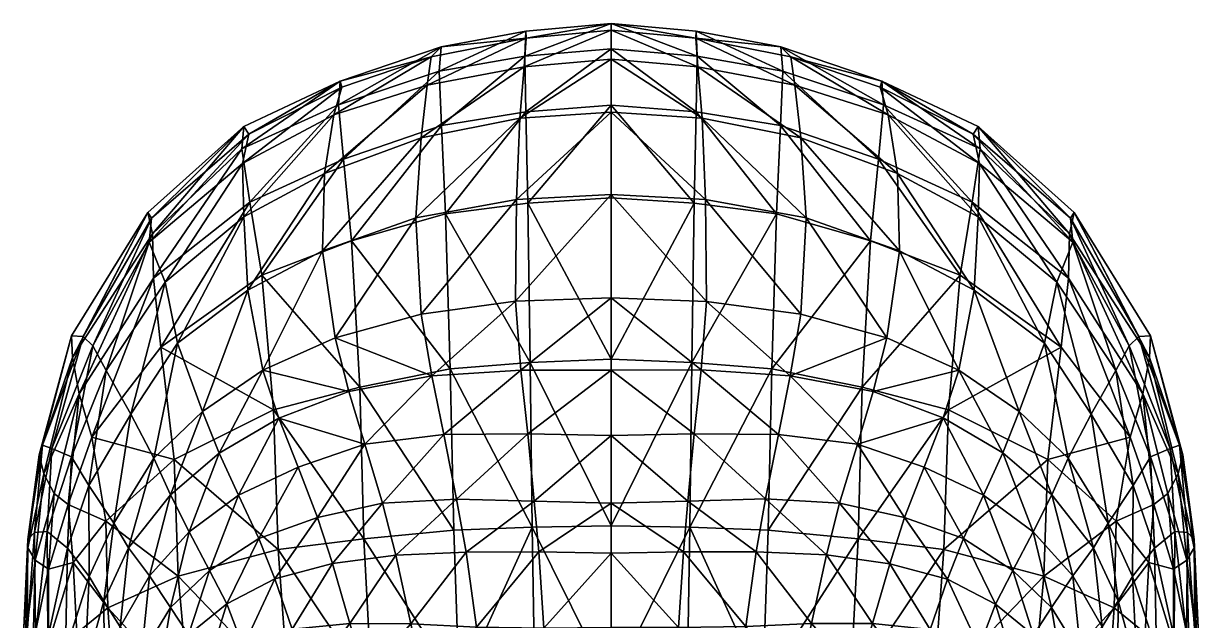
# Model space of a CAD drawing. Extents: x -8.9 to 8.9, y -9.3 to 12.9.
# Drawn here: x -7.59 to 7.59, y 5.17 to 12.88 of the extents above; entities that cross this region are included whole.
import ezdxf

# ---------------------------------------------------------------- set-up
doc = ezdxf.new("R2010")
doc.units = 0
doc.layers.add('head', color=254, linetype='CONTINUOUS')

msp = doc.modelspace()

# ---------------------------------------------------------------- meshes
at = {"layer": 'head', "color": 254}
mesh = msp.add_polyface(dxfattribs=at)
corners = [(-1.07257, 10.5649, -11.9068), (0, 11.831499, -10.237101), (-1.09899, 11.743502, -10.1893), (0, 10.634099, -11.979101), (-2.13574, 10.4268, -11.7623), (-2.18889, 11.5679, -10.0938), (0, 12.558498, -8.49167), (-1.11413, 12.4618, -8.465911), (-2.21919, 12.2687, -8.414441), (0, 12.884601, -5.91564), (-1.10183, 12.784499, -5.91287), (-2.1946, 12.5847, -5.90749), (-1.09588, 12.696099, -3.72652), (0, 12.7967, -3.71615), (-2.32269, 12.454901, -3.74573), (-1.12231, 12.324899, -1.66985), (0, 12.424201, -1.6464), (-2.37577, 12.0858, -1.71627), (-1.17755, 11.663001, 0.562192), (0, 11.7393, 0.598505), (-2.45395, 11.409599, 0.384624), (-1.22097, 10.6096, 2.63516), (0, 10.6764, 2.6957), (-2.52275, 10.3752, 2.3855), (-3.58053, 11.7061, -1.84674), (-3.70183, 10.944901, 0.111042), (-3.47661, 12.063101, -3.80388), (-3.496541, 12.1384, -5.83514), (-3.52102, 11.8332, -8.251491), (-3.45598, 11.132401, -9.92205), (-3.35008, 10.0773, -11.537001)]
mesh.append_faces([[corners[k] for k in face] for face in [(0, 1, 2), (0, 3, 1), (4, 2, 5), (4, 0, 2), (2, 6, 7), (2, 1, 6), (5, 7, 8), (5, 2, 7), (9, 10, 7), (7, 6, 9), (10, 11, 8), (8, 7, 10), (10, 9, 12), (13, 12, 9), (12, 14, 11), (11, 10, 12), (12, 13, 15), (16, 15, 13), (14, 12, 17), (15, 17, 12), (15, 16, 18), (19, 18, 16), (17, 15, 20), (18, 20, 15), (18, 19, 21), (22, 21, 19), (20, 18, 23), (24, 17, 25), (20, 25, 17), (26, 14, 24), (17, 24, 14), (26, 27, 14), (11, 14, 27), (27, 28, 11), (8, 11, 28), (28, 29, 8), (5, 8, 29), (29, 30, 5)]], dxfattribs={"color": 254})
mesh = msp.add_polyface(dxfattribs=at)
corners = [(1.07257, 10.5649, -11.9068), (1.09899, 11.743502, -10.1893), (0, 11.831499, -10.237101), (0, 10.634099, -11.979101), (2.13574, 10.4268, -11.7623), (2.18889, 11.5679, -10.0938), (1.11413, 12.4618, -8.465911), (0, 12.558498, -8.49167), (2.21919, 12.2687, -8.414441), (0, 12.884601, -5.91564), (1.10183, 12.784499, -5.91287), (2.1946, 12.5847, -5.90749), (0, 12.7967, -3.71615), (1.09588, 12.696099, -3.72652), (2.32269, 12.454901, -3.74573), (0, 12.424201, -1.6464), (1.12231, 12.324899, -1.66985), (2.37577, 12.0858, -1.71627), (0, 11.7393, 0.598505), (1.17755, 11.663001, 0.562192), (2.45395, 11.409599, 0.384624), (0, 10.6764, 2.6957), (1.22097, 10.6096, 2.63516), (2.52275, 10.3752, 2.3855), (3.70183, 10.944901, 0.111042), (3.58053, 11.7061, -1.84674), (3.47661, 12.063101, -3.80388), (3.496541, 12.1384, -5.83514), (3.52102, 11.8332, -8.251491), (3.45598, 11.132401, -9.92205), (3.35008, 10.0773, -11.537001)]
mesh.append_faces([[corners[k] for k in face] for face in [(0, 1, 2), (3, 0, 2), (4, 5, 1), (0, 4, 1), (1, 6, 7), (2, 1, 7), (5, 8, 6), (1, 5, 6), (9, 6, 10), (7, 6, 9), (10, 8, 11), (6, 8, 10), (12, 9, 13), (10, 13, 9), (13, 11, 14), (10, 11, 13), (15, 12, 16), (13, 16, 12), (16, 13, 17), (14, 17, 13), (18, 15, 19), (16, 19, 15), (19, 16, 20), (17, 20, 16), (21, 18, 22), (19, 22, 18), (20, 23, 19), (20, 17, 24), (25, 24, 17), (17, 14, 25), (26, 25, 14), (26, 14, 27), (11, 27, 14), (11, 28, 27), (8, 28, 11), (8, 29, 28), (5, 29, 8), (5, 30, 29)]], dxfattribs={"color": 254})
mesh = msp.add_polyface(dxfattribs=at)
corners = [(-4.74304, 10.3872, -0.230424), (-3.70183, 10.944901, 0.111042), (-4.69302, 9.44003, 1.5074), (-3.72448, 9.9459, 1.99498), (-4.7598, 11.078099, -2.0478), (-3.58053, 11.7061, -1.84674), (-4.67883, 11.4557, -3.88109), (-3.47661, 12.063101, -3.80388), (-4.7441, 11.5521, -5.76055), (-3.496541, 12.1384, -5.83514), (-4.76702, 11.263599, -8.05124), (-3.52102, 11.8332, -8.251491), (-4.66723, 10.5749, -9.68301), (-3.45598, 11.132401, -9.92205), (-4.51019, 9.63226, -11.209498), (-5.75902, 9.541389, -0.727935), (-5.599771, 8.75342, 0.848777), (-5.96545, 10.060699, -2.3654), (-5.93541, 10.3716, -4.01328), (-5.98366, 10.4424, -5.714389), (-5.92282, 10.168, -7.61368), (-5.90748, 9.592681, -9.0131), (-5.8142, 8.701501, -10.383101), (-6.69211, 8.72148, -2.77849), (-6.51942, 8.40024, -1.37237), (-6.81724, 8.84139, -4.25312), (-6.95525, 8.57176, -6.97129), (-6.9684, 8.84856, -5.67266), (-6.86979, 8.10117, -8.11973), (-4.495093, 8.407745, 2.655212), (-3.563747, 8.825782, 3.28273)]
mesh.append_faces([[corners[k] for k in face] for face in [(0, 1, 2), (3, 2, 1), (4, 5, 0), (1, 0, 5), (6, 7, 4), (5, 4, 7), (8, 9, 6), (7, 6, 9), (8, 10, 9), (11, 9, 10), (10, 12, 11), (13, 11, 12), (12, 14, 13), (15, 0, 16), (2, 16, 0), (0, 15, 4), (17, 4, 15), (18, 6, 17), (4, 17, 6), (19, 8, 18), (6, 18, 8), (19, 20, 8), (20, 10, 8), (21, 12, 10), (20, 21, 10), (22, 14, 12), (21, 22, 12), (23, 17, 24), (15, 24, 17), (23, 18, 17), (25, 18, 23), (20, 19, 26), (27, 26, 19), (27, 19, 25), (18, 25, 19), (21, 20, 28), (2, 3, 29), (30, 29, 3)]], dxfattribs={"color": 254})
mesh = msp.add_polyface(dxfattribs=at)
corners = [(3.72448, 9.9459, 1.99498), (3.70183, 10.944901, 0.111042), (4.69302, 9.44003, 1.5074), (4.74304, 10.3872, -0.230424), (3.58053, 11.7061, -1.84674), (4.7598, 11.078099, -2.0478), (3.47661, 12.063101, -3.80388), (4.67883, 11.4557, -3.88109), (3.496541, 12.1384, -5.83514), (4.7441, 11.5521, -5.76055), (4.76702, 11.263599, -8.05124), (3.52102, 11.8332, -8.251491), (4.66723, 10.5749, -9.68301), (3.45598, 11.132401, -9.92205), (4.51019, 9.63226, -11.209498), (3.35008, 10.0773, -11.537001), (5.75902, 9.541389, -0.727935), (5.599771, 8.75342, 0.848777), (5.96545, 10.060699, -2.3654), (5.93541, 10.3716, -4.01328), (5.98366, 10.4424, -5.714389), (5.92282, 10.168, -7.61368), (5.90748, 9.592681, -9.0131), (5.8142, 8.701501, -10.383101), (6.51942, 8.40024, -1.37237), (6.69211, 8.72148, -2.77849), (6.81724, 8.84139, -4.25312), (6.9684, 8.84856, -5.67266), (6.95525, 8.57176, -6.97129), (6.86979, 8.10117, -8.11973), (4.493874, 8.406287, 2.655745)]
mesh.append_faces([[corners[k] for k in face] for face in [(0, 1, 2), (3, 2, 1), (1, 4, 3), (5, 3, 4), (4, 6, 5), (7, 5, 6), (6, 8, 7), (9, 7, 8), (8, 10, 9), (11, 10, 8), (11, 12, 10), (13, 12, 11), (13, 14, 12), (15, 14, 13), (16, 17, 3), (2, 3, 17), (3, 5, 16), (18, 16, 5), (5, 7, 18), (19, 18, 7), (7, 9, 19), (20, 19, 9), (9, 21, 20), (21, 9, 10), (22, 10, 12), (22, 21, 10), (23, 12, 14), (23, 22, 12), (16, 18, 24), (25, 24, 18), (26, 25, 19), (18, 19, 25), (27, 20, 28), (21, 28, 20), (19, 20, 26), (27, 26, 20), (22, 29, 21), (2, 30, 0)]], dxfattribs={"color": 254})
mesh = msp.add_polyface(dxfattribs=at)
corners = [(0.000078, 7.563532, 5.095796), (-1.075822, 7.584279, 4.994891), (0.000064, 8.404361, 4.781905), (-1.16278, 8.407691, 4.648358), (-2.160313, 7.573757, 4.760332), (-2.312261, 8.333179, 4.348995), (-3.385135, 8.130081, 3.904175), (-3.180506, 7.450146, 4.330266), (-4.290357, 7.787492, 3.27236), (0.000044, 9.340507, 4.181753), (-1.233702, 9.295434, 4.075409), (-1.994422, 6.741811, 5.02356), (-0.991405, 6.713688, 5.238463), (-2.45357, 9.130426, 3.754355), (-3.563747, 8.825782, 3.28273), (-2.951033, 6.687094, 4.654619), (0, 8.54682, -13.2784), (-1.04295, 8.505859, -13.1871), (0, 6.39506, -13.9089), (-2.07633, 8.424431, -13.004498), (-1.01923, 6.377, -13.8104), (0, 10.634099, -11.979101), (-1.07257, 10.5649, -11.9068), (-2.13574, 10.4268, -11.7623), (-1.22097, 10.6096, 2.63516), (-2.52275, 10.3752, 2.3855), (-1.17755, 11.663001, 0.562192), (0, 10.6764, 2.6957), (-3.72448, 9.9459, 1.99498), (-2.45395, 11.409599, 0.384624), (-3.70183, 10.944901, 0.111042), (-3.35008, 10.0773, -11.537001), (-3.45598, 11.132401, -9.92205), (-4.51019, 9.63226, -11.209498), (-2.18889, 11.5679, -10.0938), (-3.24344, 8.184811, -12.701402), (-4.358911, 7.892799, -12.2673), (-3.19111, 6.22542, -13.2395), (-2.02861, 6.34132, -13.613699)]
mesh.append_faces([[corners[k] for k in face] for face in [(0, 1, 2), (3, 2, 1), (1, 4, 3), (5, 3, 4), (6, 5, 7), (4, 7, 5), (6, 7, 8), (2, 3, 9), (10, 9, 3), (4, 1, 11), (1, 0, 12), (13, 10, 5), (3, 5, 10), (14, 5, 6), (5, 14, 13), (7, 4, 15), (16, 17, 18), (17, 19, 20), (21, 22, 16), (17, 16, 22), (22, 23, 17), (19, 17, 23), (24, 25, 26), (24, 27, 10), (9, 10, 27), (25, 24, 13), (10, 13, 24), (28, 29, 25), (30, 29, 28), (31, 32, 33), (23, 34, 31), (31, 33, 35), (23, 31, 19), (35, 19, 31), (35, 36, 37), (19, 35, 38), (25, 13, 14), (14, 28, 25)]], dxfattribs={"color": 254})
mesh = msp.add_polyface(dxfattribs=at)
corners = [(1.076377, 7.585295, 4.994756), (0.992209, 6.71559, 5.237876), (0.000078, 7.563532, 5.095796), (2.161589, 7.575504, 4.760233), (1.996089, 6.743991, 5.023063), (3.182519, 7.452092, 4.329937), (2.953436, 6.688662, 4.65418), (1.163135, 8.408314, 4.648344), (0.000064, 8.404361, 4.781905), (3.38666, 8.131832, 3.903919), (2.313136, 8.334418, 4.34903), (4.292375, 7.789182, 3.271682), (1.233529, 9.294807, 4.075455), (0.000044, 9.340507, 4.181753), (2.453098, 9.129532, 3.754346), (3.562872, 8.824559, 3.282893), (0, 8.54682, -13.2784), (0, 6.39506, -13.9089), (1.04295, 8.505859, -13.1871), (1.01923, 6.377, -13.8104), (2.07633, 8.424431, -13.004498), (1.07257, 10.5649, -11.9068), (0, 10.634099, -11.979101), (2.13574, 10.4268, -11.7623), (1.22097, 10.6096, 2.63516), (1.17755, 11.663001, 0.562192), (2.52275, 10.3752, 2.3855), (0, 10.6764, 2.6957), (2.45395, 11.409599, 0.384624), (3.72448, 9.9459, 1.99498), (3.70183, 10.944901, 0.111042), (3.35008, 10.0773, -11.537001), (2.18889, 11.5679, -10.0938), (3.24344, 8.184811, -12.701402), (4.51019, 9.63226, -11.209498), (3.19111, 6.22542, -13.2395), (4.358911, 7.892799, -12.2673), (2.02861, 6.34132, -13.613699)]
mesh.append_faces([[corners[k] for k in face] for face in [(0, 1, 2), (3, 4, 0), (5, 6, 3), (7, 0, 8), (2, 8, 0), (9, 5, 10), (3, 10, 5), (9, 11, 5), (10, 3, 7), (0, 7, 3), (12, 7, 13), (8, 13, 7), (14, 10, 12), (7, 12, 10), (10, 14, 15), (9, 10, 15), (16, 17, 18), (18, 19, 20), (18, 21, 16), (22, 16, 21), (20, 23, 18), (21, 18, 23), (24, 25, 26), (13, 27, 12), (24, 12, 27), (12, 24, 14), (26, 14, 24), (26, 28, 29), (30, 29, 28), (23, 31, 32), (31, 33, 34), (33, 31, 20), (23, 20, 31), (33, 35, 36), (20, 37, 33), (26, 15, 14), (26, 29, 15)]], dxfattribs={"color": 254})
mesh = msp.add_polyface(dxfattribs=at)
corners = [(-4.290357, 7.787492, 3.27236), (-3.180506, 7.450146, 4.330266), (-4.042044, 7.153393, 3.761004), (-5.059901, 7.33453, 2.553979), (-4.809931, 6.792241, 3.081159), (-5.275196, 7.874295, 1.936224), (-4.495093, 8.407745, 2.655212), (-3.385135, 8.130081, 3.904175), (-3.563747, 8.825782, 3.28273), (-5.905117, 7.270034, 1.210467), (-5.691536, 6.793735, 1.827222), (-4.358911, 7.892799, -12.2673), (-3.24344, 8.184811, -12.701402), (-4.51019, 9.63226, -11.209498), (-7.22325, 7.39509, -3.20984), (-6.69211, 8.72148, -2.77849), (-6.967531, 7.288391, -1.86916), (-6.51942, 8.40024, -1.37237), (-6.81724, 8.84139, -4.25312), (-7.34129, 7.43577, -4.40131), (-7.01034, 6.67156, -8.537709), (-6.70396, 7.54082, -9.24149), (-6.86979, 8.10117, -8.11973), (-7.19333, 6.814849, -7.67602), (-6.9684, 8.84856, -5.67266), (-7.38453, 7.313219, -5.5874), (-6.95525, 8.57176, -6.97129), (-7.32651, 7.06874, -6.69398), (-6.746341, 6.91458, -0.706), (-6.204, 7.83609, 0.062771), (-6.423351, 6.431631, 0.35465), (-5.8142, 8.701501, -10.383101), (-5.64168, 7.25251, -11.227001), (-5.90748, 9.592681, -9.0131), (-5.75902, 9.541389, -0.727935), (-5.599771, 8.75342, 0.848777), (-5.92282, 10.168, -7.61368), (-4.69302, 9.44003, 1.5074)]
mesh.append_faces([[corners[k] for k in face] for face in [(0, 1, 2), (3, 0, 4), (2, 4, 0), (5, 6, 3), (0, 3, 6), (6, 7, 0), (8, 7, 6), (9, 5, 10), (3, 10, 5), (11, 12, 13), (14, 15, 16), (17, 16, 15), (14, 18, 15), (19, 18, 14), (20, 21, 22), (23, 20, 22), (24, 25, 26), (27, 26, 25), (16, 17, 28), (29, 28, 17), (25, 24, 19), (18, 19, 24), (9, 30, 29), (26, 27, 22), (23, 22, 27), (31, 21, 32), (11, 31, 32), (13, 31, 11), (21, 31, 33), (22, 21, 33), (17, 34, 29), (35, 29, 34), (26, 22, 36), (29, 35, 9), (5, 9, 35), (35, 37, 5), (6, 5, 37)]], dxfattribs={"color": 254})
mesh = msp.add_polyface(dxfattribs=at)
corners = [(5.062068, 7.336425, 2.552751), (4.81234, 6.793456, 3.080265), (4.292375, 7.789182, 3.271682), (4.044465, 7.154683, 3.760437), (3.182519, 7.452092, 4.329937), (5.273698, 7.872609, 1.937413), (4.493874, 8.406287, 2.655745), (3.562872, 8.824559, 3.282893), (3.38666, 8.131832, 3.903919), (5.903548, 7.26825, 1.212488), (5.693565, 6.795957, 1.82523), (4.358911, 7.892799, -12.2673), (4.51019, 9.63226, -11.209498), (3.24344, 8.184811, -12.701402), (6.51942, 8.40024, -1.37237), (6.69211, 8.72148, -2.77849), (6.967531, 7.288391, -1.86916), (7.22325, 7.39509, -3.20984), (6.81724, 8.84139, -4.25312), (7.34129, 7.43577, -4.40131), (7.01034, 6.67156, -8.537709), (6.86979, 8.10117, -8.11973), (6.70396, 7.54082, -9.24149), (7.19333, 6.814849, -7.67602), (6.9684, 8.84856, -5.67266), (6.95525, 8.57176, -6.97129), (7.38453, 7.313219, -5.5874), (7.32651, 7.06874, -6.69398), (6.746341, 6.91458, -0.706), (6.204, 7.83609, 0.062771), (6.422043, 6.430231, 0.357282), (5.8142, 8.701501, -10.383101), (5.64168, 7.25251, -11.227001), (5.90748, 9.592681, -9.0131), (5.75902, 9.541389, -0.727935), (5.599771, 8.75342, 0.848777), (5.92282, 10.168, -7.61368), (4.69302, 9.44003, 1.5074), (3.72448, 9.9459, 1.99498)]
mesh.append_faces([[corners[k] for k in face] for face in [(0, 1, 2), (3, 2, 1), (3, 4, 2), (5, 0, 6), (2, 6, 0), (7, 6, 8), (2, 8, 6), (9, 10, 5), (0, 5, 10), (11, 12, 13), (14, 15, 16), (17, 16, 15), (15, 18, 17), (19, 17, 18), (20, 21, 22), (20, 23, 21), (24, 25, 26), (27, 26, 25), (16, 28, 14), (29, 14, 28), (18, 24, 19), (26, 19, 24), (9, 29, 30), (25, 21, 27), (23, 27, 21), (31, 32, 22), (32, 31, 11), (12, 11, 31), (22, 33, 31), (22, 21, 33), (14, 29, 34), (35, 34, 29), (25, 36, 21), (9, 35, 29), (5, 35, 9), (35, 5, 37), (6, 37, 5), (7, 38, 6)]], dxfattribs={"color": 254})
mesh = msp.add_polyface(dxfattribs=at)
corners = [(-2.951033, 6.687094, 4.654619), (-3.788949, 6.501431, 4.163936), (-3.180506, 7.450146, 4.330266), (-3.597995, 5.907687, 4.475459), (-2.778721, 6.017424, 4.924224), (-0.991405, 6.713688, 5.238463), (-1.994422, 6.741811, 5.02356), (-1.075822, 7.584279, 4.994891), (0.000086, 6.68615, 5.311772), (0.000078, 7.563532, 5.095796), (-0.934275, 6.057953, 5.418739), (0.000086, 6.04323, 5.471069), (-1.871089, 6.055686, 5.256083), (-2.160313, 7.573757, 4.760332), (-0.801741, 4.14315, 5.649549), (-1.610811, 4.246376, 5.591021), (-0.868876, 5.075034, 5.658759), (-1.73859, 5.086764, 5.546726), (0.00017, 4.148426, 5.66438), (0.000111, 5.081406, 5.672746), (-2.422481, 4.388663, 5.355631), (-2.586758, 5.130136, 5.264831), (-3.373987, 5.133676, 4.858626), (-3.175502, 4.45685, 5.030612), (-3.882376, 4.466374, 4.669633), (0, 6.39506, -13.9089), (-1.01923, 6.377, -13.8104), (0, 4.3183, -14.0671), (-0.984648, 4.31372, -13.967102), (-1.95917, 4.30494, -13.767401), (-2.02861, 6.34132, -13.613699), (-1.04295, 8.505859, -13.1871), (-2.07633, 8.424431, -13.004498), (-3.19111, 6.22542, -13.2395), (-3.24344, 8.184811, -12.701402), (-3.0902, 4.28225, -13.384999)]
mesh.append_faces([[corners[k] for k in face] for face in [(0, 1, 2), (1, 0, 3), (4, 3, 0), (5, 6, 7), (8, 5, 9), (10, 5, 8), (11, 10, 8), (12, 6, 5), (10, 12, 5), (6, 0, 13), (4, 0, 6), (12, 4, 6), (14, 15, 16), (17, 16, 15), (16, 17, 10), (12, 10, 17), (18, 14, 19), (16, 19, 14), (15, 20, 17), (21, 17, 20), (16, 10, 11), (19, 16, 11), (22, 21, 23), (20, 23, 21), (17, 21, 12), (4, 12, 21), (23, 24, 22), (3, 4, 22), (21, 22, 4), (25, 26, 27), (28, 27, 26), (28, 26, 29), (30, 29, 26), (26, 25, 31), (30, 26, 32), (33, 30, 34), (30, 33, 29), (35, 29, 33)]], dxfattribs={"color": 254})
mesh = msp.add_polyface(dxfattribs=at)
corners = [(0.000086, 6.68615, 5.311772), (0.000078, 7.563532, 5.095796), (0.992209, 6.71559, 5.237876), (1.076377, 7.585295, 4.994756), (1.996089, 6.743991, 5.023063), (2.161589, 7.575504, 4.760233), (2.953436, 6.688662, 4.65418), (3.182519, 7.452092, 4.329937), (3.79155, 6.501446, 4.163616), (3.600772, 5.906009, 4.475343), (2.781612, 6.018536, 4.923391), (0.935385, 6.06136, 5.417436), (0.000086, 6.04323, 5.471069), (1.873409, 6.059192, 5.254564), (1.742184, 5.093572, 5.544002), (1.615287, 4.256462, 5.587868), (0.870728, 5.081737, 5.656555), (0.803976, 4.152324, 5.647378), (0.000111, 5.081406, 5.672746), (0.00017, 4.148426, 5.66438), (2.590925, 5.132709, 5.262994), (2.427471, 4.393672, 5.352957), (3.377525, 5.131455, 4.858325), (3.179735, 4.456644, 5.02916), (0.984648, 4.31372, -13.967102), (1.01923, 6.377, -13.8104), (0, 4.3183, -14.0671), (0, 6.39506, -13.9089), (1.95917, 4.30494, -13.767401), (2.02861, 6.34132, -13.613699), (1.04295, 8.505859, -13.1871), (2.07633, 8.424431, -13.004498), (3.19111, 6.22542, -13.2395), (3.24344, 8.184811, -12.701402), (3.0902, 4.28225, -13.384999)]
mesh.append_faces([[corners[k] for k in face] for face in [(0, 1, 2), (2, 3, 4), (4, 5, 6), (6, 7, 8), (8, 9, 6), (10, 6, 9), (11, 0, 2), (11, 12, 0), (13, 2, 4), (13, 11, 2), (10, 4, 6), (10, 13, 4), (14, 15, 16), (17, 16, 15), (13, 14, 11), (16, 11, 14), (16, 17, 18), (19, 18, 17), (20, 21, 14), (15, 14, 21), (16, 12, 11), (16, 18, 12), (22, 23, 20), (21, 20, 23), (10, 20, 13), (14, 13, 20), (9, 22, 10), (20, 10, 22), (24, 25, 26), (27, 26, 25), (24, 28, 25), (29, 25, 28), (25, 30, 27), (29, 31, 25), (32, 33, 29), (34, 32, 28), (29, 28, 32)]], dxfattribs={"color": 254})
mesh = msp.add_polyface(dxfattribs=at)
corners = [(-5.691536, 6.793735, 1.827222), (-5.059901, 7.33453, 2.553979), (-5.449896, 6.31782, 2.399254), (-4.809931, 6.792241, 3.081159), (-5.961313, 5.749361, 1.658496), (-4.548904, 6.232485, 3.558937), (-3.788949, 6.501431, 4.163936), (-4.343484, 5.71048, 3.934965), (-3.597995, 5.907687, 4.475459), (-4.042044, 7.153393, 3.761004), (-3.180506, 7.450146, 4.330266), (-5.689397, 5.33986, 2.281957), (-5.18606, 5.818423, 2.941882), (-5.455568, 4.988041, 2.794578), (-4.964103, 5.385788, 3.38414), (-5.834429, 4.454624, 2.236831), (-4.752625, 4.832604, 3.879159), (-4.118025, 5.061053, 4.38415), (-4.502028, 4.334191, 4.267554), (-3.882376, 4.466374, 4.669633), (-5.233464, 4.513996, 3.35837), (-5.008438, 4.099462, 3.817983), (-3.373987, 5.133676, 4.858626), (-5.572564, 4.085757, 2.856461), (-4.30103, 6.08933, -12.7261), (-3.19111, 6.22542, -13.2395), (-4.358911, 7.892799, -12.2673), (-3.0902, 4.28225, -13.384999), (-4.16739, 4.25681, -12.8625), (-5.59004, 5.745821, -11.599601), (-5.446661, 4.19406, -11.759799), (-6.49849, 5.336349, -10.4217), (-5.64168, 7.25251, -11.227001)]
mesh.append_faces([[corners[k] for k in face] for face in [(0, 1, 2), (3, 2, 1), (0, 2, 4), (5, 6, 7), (8, 7, 6), (9, 10, 6), (3, 9, 5), (6, 5, 9), (11, 12, 13), (14, 13, 12), (2, 3, 12), (5, 12, 3), (4, 2, 11), (12, 11, 2), (7, 14, 5), (12, 5, 14), (13, 15, 11), (16, 17, 18), (19, 18, 17), (20, 16, 21), (18, 21, 16), (17, 16, 7), (14, 7, 16), (13, 14, 20), (16, 20, 14), (17, 22, 19), (7, 8, 17), (22, 17, 8), (15, 13, 23), (20, 23, 13), (24, 25, 26), (25, 24, 27), (28, 27, 24), (24, 29, 28), (30, 28, 29), (29, 31, 30), (24, 32, 29), (32, 24, 26)]], dxfattribs={"color": 254})
mesh = msp.add_polyface(dxfattribs=at)
corners = [(4.044465, 7.154683, 3.760437), (3.79155, 6.501446, 4.163616), (3.182519, 7.452092, 4.329937), (5.452215, 6.319347, 2.397592), (5.188474, 5.818135, 2.941039), (4.81234, 6.793456, 3.080265), (4.551303, 6.232042, 3.558606), (5.963479, 5.751203, 1.65589), (5.693565, 6.795957, 1.82523), (5.062068, 7.336425, 2.552751), (4.345827, 5.707595, 3.935395), (3.600772, 5.906009, 4.475343), (5.691897, 5.339576, 2.280059), (5.458276, 4.984577, 2.793837), (4.966553, 5.382542, 3.384412), (5.83716, 4.451687, 2.234516), (4.755204, 4.826576, 3.880413), (4.50473, 4.328234, 4.268358), (4.120714, 5.055951, 4.38525), (3.88558, 4.462265, 4.669745), (5.236239, 4.507698, 3.358901), (5.011037, 4.093621, 3.818408), (3.377525, 5.131455, 4.858325), (3.179735, 4.456644, 5.02916), (5.575463, 4.080704, 2.854818), (4.30103, 6.08933, -12.7261), (4.358911, 7.892799, -12.2673), (3.19111, 6.22542, -13.2395), (4.16739, 4.25681, -12.8625), (3.0902, 4.28225, -13.384999), (5.446661, 4.19406, -11.759799), (5.59004, 5.745821, -11.599601), (5.64168, 7.25251, -11.227001)]
mesh.append_faces([[corners[k] for k in face] for face in [(0, 1, 2), (3, 4, 5), (6, 5, 4), (7, 3, 8), (8, 3, 9), (5, 9, 3), (6, 10, 1), (11, 1, 10), (5, 6, 0), (1, 0, 6), (12, 13, 4), (14, 4, 13), (7, 12, 3), (4, 3, 12), (4, 14, 6), (10, 6, 14), (13, 12, 15), (16, 17, 18), (19, 18, 17), (20, 21, 16), (17, 16, 21), (14, 16, 10), (18, 10, 16), (13, 20, 14), (16, 14, 20), (18, 19, 22), (23, 22, 19), (10, 18, 11), (22, 11, 18), (15, 24, 13), (20, 13, 24), (25, 26, 27), (28, 25, 29), (27, 29, 25), (30, 31, 28), (25, 28, 31), (31, 32, 25), (32, 26, 25)]], dxfattribs={"color": 254})
mesh = msp.add_polyface(dxfattribs=at)
corners = [(-5.961313, 5.749361, 1.658496), (-6.231594, 6.110369, 1.003428), (-5.691536, 6.793735, 1.827222), (-6.549346, 5.422975, 0.331748), (-6.340592, 5.089964, 0.945613), (-6.423351, 6.431631, 0.35465), (-5.905117, 7.270034, 1.210467), (-6.738912, 5.742582, -0.344042), (-7.01875, 6.1063, -1.28855), (-6.746341, 6.91458, -0.706), (-6.94774, 5.92293, -8.90402), (-6.52626, 6.45701, -10.1097), (-7.01034, 6.67156, -8.537709), (-6.70396, 7.54082, -9.24149), (-6.49849, 5.336349, -10.4217), (-7.26404, 5.83748, -7.641), (-7.19333, 6.814849, -7.67602), (-7.44001, 5.95034, -6.64721), (-7.32651, 7.06874, -6.69398), (-7.462749, 4.879601, -6.725299), (-7.26381, 4.87734, -7.728809), (-7.532241, 6.111141, -5.65099), (-7.38453, 7.313219, -5.5874), (-7.56415, 4.92872, -5.78257), (-7.53235, 6.21959, -4.62789), (-7.34129, 7.43577, -4.40131), (-7.58866, 4.98782, -4.86359), (-7.44592, 6.30829, -3.58436), (-7.22325, 7.39509, -3.20984), (-7.54117, 5.01421, -3.93109), (-7.28425, 6.3235, -2.34202), (-6.967531, 7.288391, -1.86916), (-7.434101, 4.99196, -2.96308), (-7.27272, 4.94998, -2.03687), (-6.204, 7.83609, 0.062771), (-5.59004, 5.745821, -11.599601), (-5.64168, 7.25251, -11.227001), (-7.045309, 4.778165, -1.114837)]
mesh.append_faces([[corners[k] for k in face] for face in [(0, 1, 2), (3, 1, 4), (0, 4, 1), (5, 6, 1), (2, 1, 6), (3, 7, 5), (5, 1, 3), (8, 9, 7), (5, 7, 9), (10, 11, 12), (13, 12, 11), (11, 10, 14), (15, 16, 17), (18, 17, 16), (17, 19, 15), (15, 20, 10), (10, 12, 15), (16, 15, 12), (17, 18, 21), (22, 21, 18), (21, 23, 17), (21, 22, 24), (25, 24, 22), (24, 26, 21), (24, 25, 27), (28, 27, 25), (27, 29, 24), (27, 28, 30), (31, 30, 28), (30, 32, 27), (30, 31, 8), (9, 8, 31), (8, 33, 30), (9, 34, 5), (14, 35, 11), (36, 11, 35), (36, 13, 11), (7, 37, 8)]], dxfattribs={"color": 254})
mesh = msp.add_polyface(dxfattribs=at)
corners = [(6.550645, 5.424726, 0.32857), (6.342479, 5.091132, 0.942619), (6.23326, 6.11257, 1.000706), (5.963479, 5.751203, 1.65589), (5.693565, 6.795957, 1.82523), (6.422043, 6.430231, 0.357282), (5.903548, 7.26825, 1.212488), (6.738055, 5.741997, -0.34163), (7.01875, 6.1063, -1.28855), (6.746341, 6.91458, -0.706), (6.94774, 5.92293, -8.90402), (7.01034, 6.67156, -8.537709), (6.52626, 6.45701, -10.1097), (6.70396, 7.54082, -9.24149), (6.49849, 5.336349, -10.4217), (7.32651, 7.06874, -6.69398), (7.19333, 6.814849, -7.67602), (7.44001, 5.95034, -6.64721), (7.26404, 5.83748, -7.641), (7.462749, 4.879601, -6.725299), (7.26381, 4.87734, -7.728809), (7.38453, 7.313219, -5.5874), (7.532241, 6.111141, -5.65099), (7.56415, 4.92872, -5.78257), (7.34129, 7.43577, -4.40131), (7.53235, 6.21959, -4.62789), (7.58866, 4.98782, -4.86359), (7.22325, 7.39509, -3.20984), (7.44592, 6.30829, -3.58436), (7.54117, 5.01421, -3.93109), (6.967531, 7.288391, -1.86916), (7.28425, 6.3235, -2.34202), (7.434101, 4.99196, -2.96308), (7.27272, 4.94998, -2.03687), (6.204, 7.83609, 0.062771), (5.59004, 5.745821, -11.599601), (5.64168, 7.25251, -11.227001), (7.044823, 4.778116, -1.112816)]
mesh.append_faces([[corners[k] for k in face] for face in [(0, 1, 2), (3, 2, 1), (3, 4, 2), (5, 2, 6), (4, 6, 2), (0, 5, 7), (0, 2, 5), (8, 7, 9), (5, 9, 7), (10, 11, 12), (13, 12, 11), (12, 14, 10), (15, 16, 17), (18, 17, 16), (17, 18, 19), (18, 10, 20), (16, 11, 18), (10, 18, 11), (21, 15, 22), (17, 22, 15), (22, 17, 23), (24, 21, 25), (22, 25, 21), (25, 22, 26), (27, 24, 28), (25, 28, 24), (28, 25, 29), (30, 27, 31), (28, 31, 27), (31, 28, 32), (9, 30, 8), (31, 8, 30), (8, 31, 33), (5, 34, 9), (14, 12, 35), (36, 35, 12), (12, 13, 36), (7, 8, 37)]], dxfattribs={"color": 254})
mesh = msp.add_polyface(dxfattribs=at)
corners = [(-6.794977, 4.532904, -0.383483), (-6.549346, 5.422975, 0.331748), (-6.542088, 4.298151, 0.322045), (-6.340592, 5.089964, 0.945613), (-6.066201, 4.723649, 1.682529), (-5.834429, 4.454624, 2.236831), (-6.059762, 3.85876, 1.694409), (-6.298021, 4.053254, 1.069666), (-7.045309, 4.778165, -1.114837), (-6.738912, 5.742582, -0.344042), (-5.689397, 5.33986, 2.281957), (-5.961313, 5.749361, 1.658496), (-7.208481, 3.77011, -1.86517), (-7.27272, 4.94998, -2.03687), (-6.90073, 5.0092, -9.12459), (-7.26381, 4.87734, -7.728809), (-7.245581, 4.02726, -7.78231), (-6.90694, 4.02519, -9.192551), (-6.41518, 4.09422, -10.5056), (-5.446661, 4.19406, -11.759799), (-6.49849, 5.336349, -10.4217), (-7.4562, 4.04785, -6.83296), (-7.462749, 4.879601, -6.725299), (-7.5235, 4.08415, -5.87536), (-7.56415, 4.92872, -5.78257), (-7.542609, 4.09152, -5.04488), (-7.58866, 4.98782, -4.86359), (-7.52019, 4.04858, -4.1857), (-7.54117, 5.01421, -3.93109), (-7.478549, 4.00367, -3.3099), (-7.434101, 4.99196, -2.96308), (-7.37431, 3.87784, -2.55531), (-6.94774, 5.92293, -8.90402), (-7.26404, 5.83748, -7.641), (-7.44001, 5.95034, -6.64721), (-7.532241, 6.111141, -5.65099), (-7.53235, 6.21959, -4.62789), (-7.44592, 6.30829, -3.58436), (-7.28425, 6.3235, -2.34202), (-7.01875, 6.1063, -1.28855)]
mesh.append_faces([[corners[k] for k in face] for face in [(0, 1, 2), (3, 2, 1), (4, 5, 6), (2, 3, 7), (4, 7, 3), (8, 9, 0), (1, 0, 9), (4, 10, 5), (11, 4, 3), (11, 10, 4), (8, 12, 13), (14, 15, 16), (17, 14, 16), (18, 19, 20), (17, 18, 14), (20, 14, 18), (16, 15, 21), (22, 21, 15), (21, 22, 23), (24, 23, 22), (23, 24, 25), (26, 25, 24), (25, 26, 27), (28, 27, 26), (29, 30, 31), (13, 31, 30), (27, 28, 29), (30, 29, 28), (14, 20, 32), (15, 33, 22), (14, 32, 15), (22, 34, 24), (24, 35, 26), (26, 36, 28), (28, 37, 30), (30, 38, 13), (13, 39, 8)]], dxfattribs={"color": 254})
mesh = msp.add_polyface(dxfattribs=at)
corners = [(6.795844, 4.533713, -0.386737), (6.543549, 4.298719, 0.318439), (6.550645, 5.424726, 0.32857), (6.342479, 5.091132, 0.942619), (6.062208, 3.856103, 1.691521), (5.83716, 4.451687, 2.234516), (6.068596, 4.723277, 1.679716), (6.300106, 4.053215, 1.066588), (7.044823, 4.778116, -1.112816), (6.738055, 5.741997, -0.34163), (5.691897, 5.339576, 2.280059), (5.963479, 5.751203, 1.65589), (7.27272, 4.94998, -2.03687), (7.208404, 3.770198, -1.864576), (6.90073, 5.0092, -9.12459), (7.245581, 4.02726, -7.78231), (7.26381, 4.87734, -7.728809), (6.90694, 4.02519, -9.192551), (6.41518, 4.09422, -10.5056), (6.49849, 5.336349, -10.4217), (5.446661, 4.19406, -11.759799), (5.59004, 5.745821, -11.599601), (7.462749, 4.879601, -6.725299), (7.4562, 4.04785, -6.83296), (7.56415, 4.92872, -5.78257), (7.5235, 4.08415, -5.87536), (7.58866, 4.98782, -4.86359), (7.542609, 4.09152, -5.04488), (7.54117, 5.01421, -3.93109), (7.52019, 4.04858, -4.1857), (7.434101, 4.99196, -2.96308), (7.37431, 3.87784, -2.55531), (7.478549, 4.00367, -3.3099), (6.94774, 5.92293, -8.90402), (7.26404, 5.83748, -7.641), (7.44001, 5.95034, -6.64721), (7.532241, 6.111141, -5.65099), (7.53235, 6.21959, -4.62789), (7.44592, 6.30829, -3.58436), (7.28425, 6.3235, -2.34202), (7.01875, 6.1063, -1.28855)]
mesh.append_faces([[corners[k] for k in face] for face in [(0, 1, 2), (3, 2, 1), (4, 5, 6), (1, 7, 3), (6, 3, 7), (8, 0, 9), (2, 9, 0), (6, 5, 10), (11, 3, 6), (6, 10, 11), (8, 12, 13), (14, 15, 16), (14, 17, 15), (18, 19, 20), (21, 20, 19), (17, 14, 18), (19, 18, 14), (22, 16, 23), (15, 23, 16), (24, 22, 25), (23, 25, 22), (26, 24, 27), (25, 27, 24), (28, 26, 29), (27, 29, 26), (12, 30, 31), (32, 31, 30), (30, 28, 32), (29, 32, 28), (14, 33, 19), (16, 22, 34), (14, 16, 33), (22, 24, 35), (24, 26, 36), (26, 28, 37), (28, 30, 38), (30, 12, 39), (12, 8, 40)]], dxfattribs={"color": 254})

doc.saveas('drawing.dxf')
